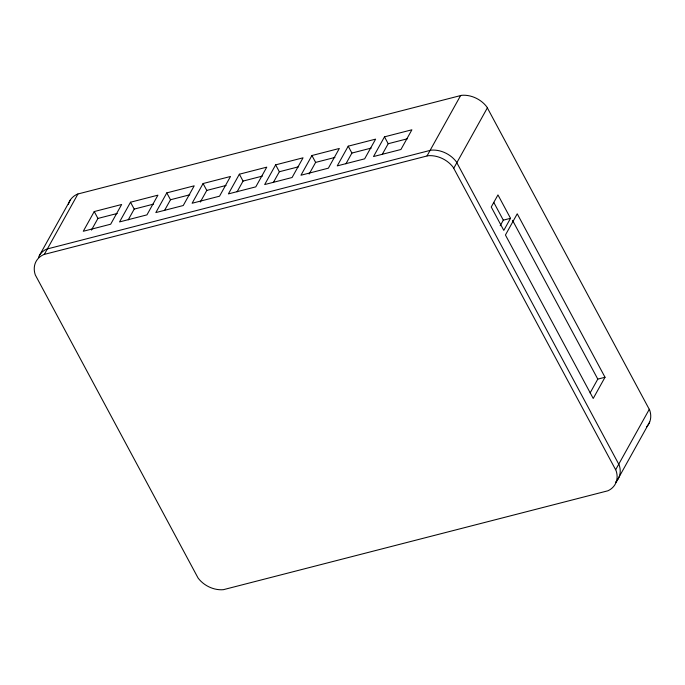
<?xml version="1.0" encoding="UTF-8"?>
<svg xmlns="http://www.w3.org/2000/svg" width="685" height="685" viewBox="0 0 685 685"><rect width="100%" height="100%" fill="white"/><g stroke="black" fill="none" stroke-linecap="round" stroke-linejoin="round"><path stroke-width="1.03" d="M39.807 254.82L70.332 199.986M44.311 254.4L427.962 155.735A24.061 18.778 29.1 0 1 453.247 167.38L616.055 470.535A24.061 18.778 29.1 0 1 607.895 490.794L223.37 589.682A24.061 18.778 29.1 0 1 198.085 578.037L35.312 274.959A24.061 18.778 29.1 0 1 43.472 254.7L44.311 254.4L77.944 193.983L461.587 95.318A24.061 18.778 29.1 0 1 486.872 106.963L649.688 410.118A24.061 18.778 29.1 0 1 646.469 426.943M94.239 211.554L83.27 231.265L110.679 224.209L121.647 204.498L94.239 211.554L97.929 218.438L91.447 230.083M130.518 202.221L119.55 221.923L146.958 214.867L157.927 195.165L130.518 202.221L134.209 209.096L128.232 219.842M166.798 192.879L155.829 212.581L183.237 205.526L194.206 185.823L166.798 192.879L170.496 199.755L164.511 210.509M203.085 183.537L192.117 203.248L219.525 196.193L230.494 176.482L203.085 183.537L206.776 190.421L200.294 202.066M239.365 174.204L228.396 193.906L255.805 186.851L266.773 167.149L239.365 174.204L243.055 181.08L237.078 191.826M275.644 164.862L264.675 184.565L292.084 177.509L303.053 157.807L275.644 164.862L279.343 171.738L273.358 182.493M311.932 155.521L300.963 175.232L328.372 168.176L339.34 148.465L311.932 155.521L315.622 162.405L309.14 174.05M348.211 146.179L337.243 165.89L364.651 158.834L375.62 139.132L348.211 146.179L351.902 153.063L345.925 163.809M384.49 136.846L373.522 156.548L400.93 149.493L411.899 129.79L384.49 136.846L388.19 143.722L382.204 154.476M427.038 155.889L460.662 95.472M453.778 168.202L487.403 107.785M500.204 225.742L503.312 220.159L510.522 218.309L497.961 194.917L491.239 206.998L503.8 230.391L510.522 218.309M590.11 392.942L597.799 379.113L605.018 377.264L517.235 213.814L505.436 235.006L593.219 398.456L605.018 377.264M615.687 469.679L649.312 409.262M616.012 482.523L649.645 422.106M77.944 193.983L77.105 194.283A24.061 18.778 29.1 0 0 68.38 204.404M97.929 218.438L117.221 213.472M134.209 209.096L153.5 204.13M170.496 199.755L189.779 194.788M206.776 190.421L226.067 185.455M243.055 181.08L262.346 176.113M279.343 171.738L298.626 166.772M315.622 162.405L334.914 157.439M351.902 153.063L371.193 148.097M388.19 143.722L407.472 138.755M512.543 220.364L597.799 379.113M493.765 202.383L503.312 220.159M38.463 257.397A24.061 18.778 29.1 0 1 46.58 249.126L431.062 150.161A24.061 18.778 29.1 0 1 456.347 161.806L619.163 464.961A24.061 18.778 29.1 0 1 615.943 481.786"/></g></svg>
